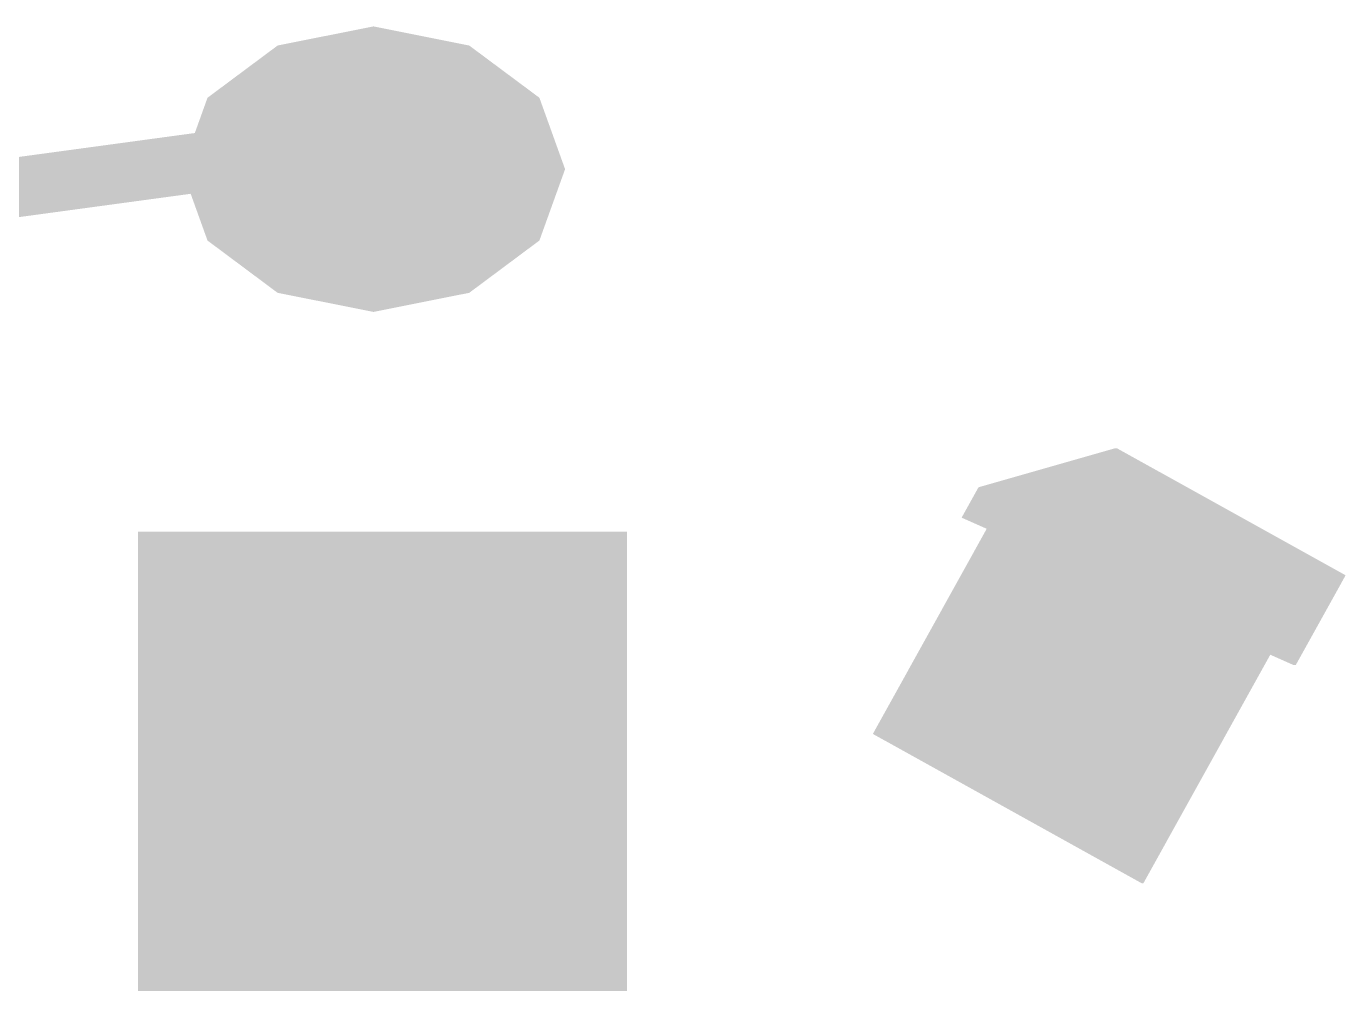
# Model space of a CAD drawing. Extents: x -2.33 to 2.87, y -1.64 to 3.9.
# Drawn here: x 0.668 to 2.866, y 0.098 to 1.693 of the extents above; entities that cross this region are included whole.
import ezdxf

# ---------------------------------------------------------------- set-up
doc = ezdxf.new("R2010")
doc.units = 0
doc.layers.add('COMP', color=252, linetype='CONTINUOUS')
doc.layers.add('FLOPPY_1', color=28, linetype='CONTINUOUS')

msp = doc.modelspace()

# ---------------------------------------------------------------- linework, layer by layer
at = {"layer": 'COMP'}
for points in [[(1.2461, 1.6926, -0.9991), (1.2461, 1.6926, -0.9032), (1.0864, 1.6607, -0.9032)], [(1.2461, 1.6926, -0.9991), (1.0864, 1.6607, -0.9032), (1.0864, 1.6607, -0.9991)], [(1.2461, 1.6926, -0.9032), (1.0952, 1.641, -0.9032), (1.0864, 1.6607, -0.9032)], [(1.2461, 1.6926, -0.9032), (1.2251, 1.667, -0.9032), (1.0952, 1.641, -0.9032)], [(1.2461, 1.4547, -0.9032), (1.2251, 1.667, -0.9032), (1.2461, 1.6926, -0.9032)], [(1.4057, 1.6607, -0.9991), (1.4057, 1.6607, -0.9032), (1.2461, 1.6926, -0.9032)], [(1.4057, 1.6607, -0.9032), (1.2461, 1.4547, -0.9032), (1.2461, 1.6926, -0.9032)], [(1.4057, 1.6607, -0.9991), (1.2461, 1.6926, -0.9032), (1.2461, 1.6926, -0.9991)], [(1.0864, 1.6607, -0.9991), (1.0864, 1.6607, -0.9032), (0.9696, 1.5737, -0.9032)], [(1.0864, 1.6607, -0.9991), (0.9696, 1.5737, -0.9032), (0.9696, 1.5737, -0.9991)], [(1.0864, 1.6607, -0.9032), (0.9872, 1.5606, -0.9032), (0.9696, 1.5737, -0.9032)], [(1.0864, 1.6607, -0.9032), (1.0952, 1.641, -0.9032), (0.9872, 1.5606, -0.9032)], [(1.2251, 1.667, -0.8742), (1.2251, 1.4757, -0.8742), (1.0952, 1.641, -0.8742)], [(1.2251, 1.667, -0.9032), (1.2251, 1.667, -0.8742), (1.0952, 1.641, -0.8742)], [(1.2251, 1.667, -0.9032), (1.0952, 1.641, -0.8742), (1.0952, 1.641, -0.9032)], [(1.2461, 1.4547, -0.9032), (1.2251, 1.4757, -0.9032), (1.2251, 1.667, -0.9032)], [(1.2251, 1.4757, -0.9032), (1.2251, 1.4757, -0.8742), (1.2251, 1.667, -0.8742)], [(1.2251, 1.4757, -0.9032), (1.2251, 1.667, -0.8742), (1.2251, 1.667, -0.9032)], [(1.5226, 1.5737, -0.9032), (1.2461, 1.4547, -0.9032), (1.4057, 1.6607, -0.9032)], [(1.5226, 1.5737, -0.9991), (1.5226, 1.5737, -0.9032), (1.4057, 1.6607, -0.9032)], [(1.5226, 1.5737, -0.9991), (1.4057, 1.6607, -0.9032), (1.4057, 1.6607, -0.9991)], [(1.0952, 1.641, -0.8742), (1.2251, 1.4757, -0.8742), (0.9872, 1.5606, -0.8742)], [(1.0952, 1.641, -0.9032), (1.0952, 1.641, -0.8742), (0.9872, 1.5606, -0.8742)], [(1.0952, 1.641, -0.9032), (0.9872, 1.5606, -0.8742), (0.9872, 1.5606, -0.9032)], [(0.9696, 1.5737, -0.9991), (0.9696, 1.5737, -0.9032), (0.9268, 1.4547, -0.9032)], [(0.9696, 1.5737, -0.9991), (0.9268, 1.4547, -0.9032), (0.9268, 1.4547, -0.9991)], [(0.9696, 1.5737, -0.9032), (0.9567, 1.4757, -0.9032), (0.9268, 1.4547, -0.9032)], [(0.9696, 1.5737, -0.9032), (0.9872, 1.5606, -0.9032), (0.9567, 1.4757, -0.9032)], [(1.5654, 1.4547, -0.9032), (1.2461, 1.4547, -0.9032), (1.5226, 1.5737, -0.9032)], [(1.5654, 1.4547, -0.9991), (1.5654, 1.4547, -0.9032), (1.5226, 1.5737, -0.9032)], [(1.5654, 1.4547, -0.9991), (1.5226, 1.5737, -0.9032), (1.5226, 1.5737, -0.9991)], [(0.9872, 1.5606, -0.8742), (1.2251, 1.4757, -0.8742), (0.9567, 1.4757, -0.8742)], [(0.9872, 1.5606, -0.9032), (0.9872, 1.5606, -0.8742), (0.9567, 1.4757, -0.8742)], [(0.9872, 1.5606, -0.9032), (0.9567, 1.4757, -0.8742), (0.9567, 1.4757, -0.9032)], [(1.034, 1.4967, -0.9951), (1.0301, 1.526, -0.9548), (0.0848, 1.3976, -0.9548)], [(1.0301, 1.526, -0.9548), (0.0866, 1.3775, -0.909), (0.0848, 1.3976, -0.9548)], [(1.0301, 1.526, -0.9548), (1.0328, 1.5061, -0.909), (0.0866, 1.3775, -0.909)], [(1.034, 1.4967, -0.9951), (1.0407, 1.4474, -0.9896), (1.0301, 1.526, -0.9548)], [(1.0407, 1.4474, -0.9896), (1.0395, 1.4568, -0.9035), (1.0301, 1.526, -0.9548)], [(1.0395, 1.4568, -0.9035), (1.0328, 1.5061, -0.909), (1.0301, 1.526, -0.9548)], [(1.034, 1.4967, -0.9951), (0.0848, 1.3976, -0.9548), (0.0875, 1.3681, -0.9951)], [(1.0328, 1.5061, -0.909), (0.0911, 1.328, -0.9035), (0.0866, 1.3775, -0.909)], [(1.0407, 1.4474, -0.9896), (1.034, 1.4967, -0.9951), (0.0875, 1.3681, -0.9951)], [(1.0328, 1.5061, -0.909), (1.0395, 1.4568, -0.9035), (0.0911, 1.328, -0.9035)], [(0.9268, 1.4547, -0.9032), (0.9567, 1.4757, -0.9032), (1.2251, 1.4757, -0.9032)], [(0.9268, 1.4547, -0.9032), (1.2251, 1.4757, -0.9032), (1.2461, 1.4547, -0.9032)], [(0.9567, 1.4757, -0.9032), (0.9567, 1.4757, -0.8742), (1.2251, 1.4757, -0.8742)], [(0.9567, 1.4757, -0.9032), (1.2251, 1.4757, -0.8742), (1.2251, 1.4757, -0.9032)], [(1.0395, 1.4568, -0.9035), (0.0938, 1.2986, -0.9439), (0.0911, 1.328, -0.9035)], [(1.0395, 1.4568, -0.9035), (1.0434, 1.4275, -0.9439), (0.0938, 1.2986, -0.9439)], [(0.9268, 1.4547, -0.9991), (0.9268, 1.4547, -0.9032), (0.9696, 1.3358, -0.9032)], [(0.9268, 1.4547, -0.9032), (0.9567, 1.4337, -0.9032), (0.9872, 1.3489, -0.9032)], [(0.9268, 1.4547, -0.9991), (0.9696, 1.3358, -0.9032), (0.9696, 1.3358, -0.9991)], [(0.9268, 1.4547, -0.9032), (0.9872, 1.3489, -0.9032), (0.9696, 1.3358, -0.9032)], [(1.2461, 1.4547, -0.9032), (0.9567, 1.4337, -0.9032), (0.9268, 1.4547, -0.9032)], [(1.2461, 1.4547, -0.9032), (1.2251, 1.4337, -0.9032), (0.9567, 1.4337, -0.9032)], [(1.0407, 1.4474, -0.9896), (1.0434, 1.4275, -0.9439), (1.0395, 1.4568, -0.9035)], [(1.2461, 1.2169, -0.9032), (1.2251, 1.4337, -0.9032), (1.2461, 1.4547, -0.9032)], [(1.2461, 1.2169, -0.9032), (1.2461, 1.4547, -0.9032), (1.4057, 1.2487, -0.9032)], [(1.4057, 1.2487, -0.9032), (1.2461, 1.4547, -0.9032), (1.5226, 1.3358, -0.9032)], [(1.5226, 1.3358, -0.9032), (1.2461, 1.4547, -0.9032), (1.5654, 1.4547, -0.9032)], [(1.5226, 1.3358, -0.9991), (1.5226, 1.3358, -0.9032), (1.5654, 1.4547, -0.9032)], [(1.5226, 1.3358, -0.9991), (1.5654, 1.4547, -0.9032), (1.5654, 1.4547, -0.9991)], [(1.0407, 1.4474, -0.9896), (0.0875, 1.3681, -0.9951), (0.092, 1.3186, -0.9896)], [(1.0434, 1.4275, -0.9439), (1.0407, 1.4474, -0.9896), (0.092, 1.3186, -0.9896)], [(0.9567, 1.4337, -0.8822), (1.2251, 1.4337, -0.8822), (0.9872, 1.3489, -0.8822)], [(0.9567, 1.4337, -0.9032), (0.9567, 1.4337, -0.8822), (0.9872, 1.3489, -0.8822)], [(1.2251, 1.4337, -0.9032), (1.2251, 1.4337, -0.8822), (0.9567, 1.4337, -0.8822)], [(0.9567, 1.4337, -0.9032), (0.9872, 1.3489, -0.8822), (0.9872, 1.3489, -0.9032)], [(1.2251, 1.4337, -0.9032), (0.9567, 1.4337, -0.8822), (0.9567, 1.4337, -0.9032)], [(0.9872, 1.3489, -0.8822), (1.2251, 1.4337, -0.8822), (1.0952, 1.2684, -0.8822)], [(1.0952, 1.2684, -0.8822), (1.2251, 1.4337, -0.8822), (1.2251, 1.2425, -0.8822)], [(1.2461, 1.2169, -0.9032), (1.2251, 1.2425, -0.9032), (1.2251, 1.4337, -0.9032)], [(1.2251, 1.2425, -0.9032), (1.2251, 1.2425, -0.8822), (1.2251, 1.4337, -0.8822)], [(1.2251, 1.2425, -0.9032), (1.2251, 1.4337, -0.8822), (1.2251, 1.4337, -0.9032)], [(1.0434, 1.4275, -0.9439), (0.092, 1.3186, -0.9896), (0.0938, 1.2986, -0.9439)], [(0.9696, 1.3358, -0.9032), (0.9872, 1.3489, -0.9032), (1.0952, 1.2684, -0.9032)], [(0.9872, 1.3489, -0.9032), (0.9872, 1.3489, -0.8822), (1.0952, 1.2684, -0.8822)], [(0.9872, 1.3489, -0.9032), (1.0952, 1.2684, -0.8822), (1.0952, 1.2684, -0.9032)], [(0.9696, 1.3358, -0.9991), (0.9696, 1.3358, -0.9032), (1.0864, 1.2487, -0.9032)], [(0.9696, 1.3358, -0.9991), (1.0864, 1.2487, -0.9032), (1.0864, 1.2487, -0.9991)], [(0.9696, 1.3358, -0.9032), (1.0952, 1.2684, -0.9032), (1.0864, 1.2487, -0.9032)], [(1.4057, 1.2487, -0.9991), (1.4057, 1.2487, -0.9032), (1.5226, 1.3358, -0.9032)], [(1.4057, 1.2487, -0.9991), (1.5226, 1.3358, -0.9032), (1.5226, 1.3358, -0.9991)], [(1.0864, 1.2487, -0.9032), (1.0952, 1.2684, -0.9032), (1.2251, 1.2425, -0.9032)], [(1.0952, 1.2684, -0.9032), (1.0952, 1.2684, -0.8822), (1.2251, 1.2425, -0.8822)], [(1.0952, 1.2684, -0.9032), (1.2251, 1.2425, -0.8822), (1.2251, 1.2425, -0.9032)], [(1.0864, 1.2487, -0.9991), (1.0864, 1.2487, -0.9032), (1.2461, 1.2169, -0.9032)], [(1.0864, 1.2487, -0.9991), (1.2461, 1.2169, -0.9032), (1.2461, 1.2169, -0.9991)], [(1.0864, 1.2487, -0.9032), (1.2251, 1.2425, -0.9032), (1.2461, 1.2169, -0.9032)], [(1.2461, 1.2169, -0.9991), (1.2461, 1.2169, -0.9032), (1.4057, 1.2487, -0.9032)], [(1.2461, 1.2169, -0.9991), (1.4057, 1.2487, -0.9032), (1.4057, 1.2487, -0.9991)], [(1.6688, 0.8508, -1.0012), (1.6688, 0.8508, -0.8245), (0.854, 0.8508, -0.8245)], [(0.854, 0.8508, -1.0012), (0.854, 0.8508, -0.8245), (0.854, -0.9508, -0.8245)], [(0.854, 0.8508, -1.0012), (0.854, -0.9508, -1.0012), (1.6688, -0.9508, -1.0012)], [(0.854, 0.8508, -0.8245), (0.91, 0.7948, -0.8245), (0.91, -0.8948, -0.8245)], [(1.6688, 0.8508, -1.0012), (0.854, 0.8508, -0.8245), (0.854, 0.8508, -1.0012)], [(0.854, 0.8508, -1.0012), (0.854, -0.9508, -0.8245), (0.854, -0.9508, -1.0012)], [(0.854, 0.8508, -1.0012), (1.6688, -0.9508, -1.0012), (1.6688, 0.8508, -1.0012)], [(1.6688, 0.8508, -0.8245), (0.91, 0.7948, -0.8245), (0.854, 0.8508, -0.8245)], [(0.854, 0.8508, -0.8245), (0.91, -0.8948, -0.8245), (0.854, -0.9508, -0.8245)], [(1.6688, 0.8508, -0.8245), (1.6128, 0.7948, -0.8245), (0.91, 0.7948, -0.8245)], [(1.6688, -0.9508, -0.8245), (1.6128, 0.7948, -0.8245), (1.6688, 0.8508, -0.8245)], [(1.6688, -0.9508, -1.0012), (1.6688, -0.9508, -0.8245), (1.6688, 0.8508, -0.8245)], [(1.6688, -0.9508, -1.0012), (1.6688, 0.8508, -0.8245), (1.6688, 0.8508, -1.0012)], [(0.91, 0.7948, -0.8245), (0.91, 0.3583, -0.8805), (0.91, 0.1083, -0.8805)], [(0.91, 0.7948, -0.8245), (0.91, 0.6083, -0.8805), (0.91, 0.3583, -0.8805)], [(0.91, 0.7948, -0.8245), (0.91, 0.7948, -0.8805), (0.91, 0.6083, -0.8805)], [(1.1333, 0.7948, -0.8805), (0.91, 0.7948, -0.8805), (0.91, 0.7948, -0.8245)], [(0.91, 0.7948, -0.8805), (0.931, 0.7738, -0.8805), (0.931, 0.6293, -0.8805)], [(0.91, 0.1083, -0.8805), (0.91, -0.8948, -0.8245), (0.91, 0.7948, -0.8245)], [(1.6128, 0.7948, -0.8245), (1.1333, 0.7948, -0.8805), (0.91, 0.7948, -0.8245)], [(0.91, 0.7948, -0.8805), (0.931, 0.6293, -0.8805), (0.91, 0.6083, -0.8805)], [(1.1333, 0.7948, -0.8805), (0.931, 0.7738, -0.8805), (0.91, 0.7948, -0.8805)], [(1.1333, 0.7948, -0.8805), (1.1123, 0.7738, -0.8805), (0.931, 0.7738, -0.8805)], [(1.1333, 0.6083, -0.8805), (1.1123, 0.7738, -0.8805), (1.1333, 0.7948, -0.8805)], [(1.6128, 0.7948, -0.8245), (1.3833, 0.7948, -0.8805), (1.1333, 0.7948, -0.8805)], [(1.1333, 0.7948, -0.8805), (1.1543, 0.7738, -0.8805), (1.1543, 0.6293, -0.8805)], [(1.1333, 0.7948, -0.8805), (1.1543, 0.6293, -0.8805), (1.1333, 0.6083, -0.8805)], [(1.3833, 0.7948, -0.8805), (1.1543, 0.7738, -0.8805), (1.1333, 0.7948, -0.8805)], [(1.3833, 0.7948, -0.8805), (1.3623, 0.7738, -0.8805), (1.1543, 0.7738, -0.8805)], [(1.3833, 0.6083, -0.8805), (1.3623, 0.7738, -0.8805), (1.3833, 0.7948, -0.8805)], [(1.6128, 0.7948, -0.8245), (1.6128, 0.7948, -0.8805), (1.3833, 0.7948, -0.8805)], [(1.3833, 0.7948, -0.8805), (1.4043, 0.7738, -0.8805), (1.4043, 0.6293, -0.8805)], [(1.3833, 0.7948, -0.8805), (1.4043, 0.6293, -0.8805), (1.3833, 0.6083, -0.8805)], [(1.6128, 0.7948, -0.8805), (1.4043, 0.7738, -0.8805), (1.3833, 0.7948, -0.8805)], [(1.6128, 0.7948, -0.8805), (1.5918, 0.7738, -0.8805), (1.4043, 0.7738, -0.8805)], [(1.6128, 0.6083, -0.8805), (1.5918, 0.7738, -0.8805), (1.6128, 0.7948, -0.8805)], [(1.6128, 0.6083, -0.8805), (1.6128, 0.7948, -0.8805), (1.6128, 0.7948, -0.8245)], [(1.6128, 0.3583, -0.8805), (1.6128, 0.6083, -0.8805), (1.6128, 0.7948, -0.8245)], [(1.6128, 0.1083, -0.8805), (1.6128, 0.3583, -0.8805), (1.6128, 0.7948, -0.8245)], [(1.6688, -0.9508, -0.8245), (1.6128, -0.8948, -0.8245), (1.6128, 0.7948, -0.8245)], [(1.6128, -0.8948, -0.8245), (1.6128, 0.1083, -0.8805), (1.6128, 0.7948, -0.8245)], [(0.931, 0.6293, -0.8335), (0.931, 0.7738, -0.8335), (1.1123, 0.7738, -0.8335)], [(1.1123, 0.7738, -0.8805), (1.1123, 0.7738, -0.8335), (0.931, 0.7738, -0.8335)], [(0.931, 0.7738, -0.8805), (0.931, 0.7738, -0.8335), (0.931, 0.6293, -0.8335)], [(0.931, 0.6293, -0.8335), (1.1123, 0.7738, -0.8335), (1.1123, 0.6293, -0.8335)], [(1.1123, 0.7738, -0.8805), (0.931, 0.7738, -0.8335), (0.931, 0.7738, -0.8805)], [(0.931, 0.7738, -0.8805), (0.931, 0.6293, -0.8335), (0.931, 0.6293, -0.8805)], [(1.1333, 0.6083, -0.8805), (1.1123, 0.6293, -0.8805), (1.1123, 0.7738, -0.8805)], [(1.1123, 0.6293, -0.8805), (1.1123, 0.6293, -0.8335), (1.1123, 0.7738, -0.8335)], [(1.1123, 0.6293, -0.8805), (1.1123, 0.7738, -0.8335), (1.1123, 0.7738, -0.8805)], [(1.1543, 0.7738, -0.8335), (1.3623, 0.7738, -0.8335), (1.3623, 0.6293, -0.8335)], [(1.1543, 0.7738, -0.8805), (1.1543, 0.7738, -0.8335), (1.1543, 0.6293, -0.8335)], [(1.3623, 0.7738, -0.8805), (1.3623, 0.7738, -0.8335), (1.1543, 0.7738, -0.8335)], [(1.1543, 0.7738, -0.8335), (1.3623, 0.6293, -0.8335), (1.1543, 0.6293, -0.8335)], [(1.1543, 0.7738, -0.8805), (1.1543, 0.6293, -0.8335), (1.1543, 0.6293, -0.8805)], [(1.3623, 0.7738, -0.8805), (1.1543, 0.7738, -0.8335), (1.1543, 0.7738, -0.8805)], [(1.3833, 0.6083, -0.8805), (1.3623, 0.6293, -0.8805), (1.3623, 0.7738, -0.8805)], [(1.3623, 0.6293, -0.8805), (1.3623, 0.6293, -0.8335), (1.3623, 0.7738, -0.8335)], [(1.3623, 0.6293, -0.8805), (1.3623, 0.7738, -0.8335), (1.3623, 0.7738, -0.8805)], [(1.4043, 0.7738, -0.8335), (1.5918, 0.7738, -0.8335), (1.5918, 0.6293, -0.8335)], [(1.4043, 0.7738, -0.8805), (1.4043, 0.7738, -0.8335), (1.4043, 0.6293, -0.8335)], [(1.5918, 0.7738, -0.8805), (1.5918, 0.7738, -0.8335), (1.4043, 0.7738, -0.8335)], [(1.4043, 0.7738, -0.8335), (1.5918, 0.6293, -0.8335), (1.4043, 0.6293, -0.8335)], [(1.4043, 0.7738, -0.8805), (1.4043, 0.6293, -0.8335), (1.4043, 0.6293, -0.8805)], [(1.5918, 0.7738, -0.8805), (1.4043, 0.7738, -0.8335), (1.4043, 0.7738, -0.8805)], [(1.6128, 0.6083, -0.8805), (1.5918, 0.6293, -0.8805), (1.5918, 0.7738, -0.8805)], [(1.5918, 0.6293, -0.8805), (1.5918, 0.6293, -0.8335), (1.5918, 0.7738, -0.8335)], [(1.5918, 0.6293, -0.8805), (1.5918, 0.7738, -0.8335), (1.5918, 0.7738, -0.8805)], [(0.91, 0.6083, -0.8805), (0.931, 0.6293, -0.8805), (1.1123, 0.6293, -0.8805)], [(0.91, 0.6083, -0.8805), (1.1123, 0.6293, -0.8805), (1.1333, 0.6083, -0.8805)], [(0.931, 0.6293, -0.8805), (0.931, 0.6293, -0.8335), (1.1123, 0.6293, -0.8335)], [(0.931, 0.6293, -0.8805), (1.1123, 0.6293, -0.8335), (1.1123, 0.6293, -0.8805)], [(1.1333, 0.6083, -0.8805), (1.1543, 0.6293, -0.8805), (1.3623, 0.6293, -0.8805)], [(1.1333, 0.6083, -0.8805), (1.3623, 0.6293, -0.8805), (1.3833, 0.6083, -0.8805)], [(1.1543, 0.6293, -0.8805), (1.1543, 0.6293, -0.8335), (1.3623, 0.6293, -0.8335)], [(1.1543, 0.6293, -0.8805), (1.3623, 0.6293, -0.8335), (1.3623, 0.6293, -0.8805)], [(1.3833, 0.6083, -0.8805), (1.4043, 0.6293, -0.8805), (1.5918, 0.6293, -0.8805)], [(1.3833, 0.6083, -0.8805), (1.5918, 0.6293, -0.8805), (1.6128, 0.6083, -0.8805)], [(1.4043, 0.6293, -0.8805), (1.4043, 0.6293, -0.8335), (1.5918, 0.6293, -0.8335)], [(1.4043, 0.6293, -0.8805), (1.5918, 0.6293, -0.8335), (1.5918, 0.6293, -0.8805)], [(0.91, 0.6083, -0.8805), (0.931, 0.5873, -0.8805), (0.931, 0.3793, -0.8805)], [(0.91, 0.6083, -0.8805), (0.931, 0.3793, -0.8805), (0.91, 0.3583, -0.8805)], [(1.1333, 0.6083, -0.8805), (0.931, 0.5873, -0.8805), (0.91, 0.6083, -0.8805)], [(1.1333, 0.6083, -0.8805), (1.1123, 0.5873, -0.8805), (0.931, 0.5873, -0.8805)], [(1.1333, 0.3583, -0.8805), (1.1123, 0.5873, -0.8805), (1.1333, 0.6083, -0.8805)], [(1.1333, 0.6083, -0.8805), (1.1543, 0.5873, -0.8805), (1.1543, 0.3793, -0.8805)], [(1.1333, 0.6083, -0.8805), (1.1543, 0.3793, -0.8805), (1.1333, 0.3583, -0.8805)], [(1.3833, 0.6083, -0.8805), (1.1543, 0.5873, -0.8805), (1.1333, 0.6083, -0.8805)], [(1.3833, 0.6083, -0.8805), (1.3623, 0.5873, -0.8805), (1.1543, 0.5873, -0.8805)], [(1.3833, 0.3583, -0.8805), (1.3623, 0.5873, -0.8805), (1.3833, 0.6083, -0.8805)], [(1.3833, 0.6083, -0.8805), (1.4043, 0.5873, -0.8805), (1.4043, 0.3793, -0.8805)], [(1.6128, 0.6083, -0.8805), (1.4043, 0.5873, -0.8805), (1.3833, 0.6083, -0.8805)], [(1.3833, 0.6083, -0.8805), (1.4043, 0.3793, -0.8805), (1.3833, 0.3583, -0.8805)], [(1.6128, 0.6083, -0.8805), (1.5918, 0.5873, -0.8805), (1.4043, 0.5873, -0.8805)], [(1.6128, 0.3583, -0.8805), (1.5918, 0.5873, -0.8805), (1.6128, 0.6083, -0.8805)], [(1.1123, 0.3793, -0.8335), (0.931, 0.3793, -0.8335), (0.931, 0.5873, -0.8335)], [(1.1123, 0.5873, -0.8805), (1.1123, 0.5873, -0.8335), (0.931, 0.5873, -0.8335)], [(0.931, 0.5873, -0.8805), (0.931, 0.5873, -0.8335), (0.931, 0.3793, -0.8335)], [(1.1123, 0.3793, -0.8335), (0.931, 0.5873, -0.8335), (1.1123, 0.5873, -0.8335)], [(1.1123, 0.5873, -0.8805), (0.931, 0.5873, -0.8335), (0.931, 0.5873, -0.8805)], [(0.931, 0.5873, -0.8805), (0.931, 0.3793, -0.8335), (0.931, 0.3793, -0.8805)], [(1.1333, 0.3583, -0.8805), (1.1123, 0.3793, -0.8805), (1.1123, 0.5873, -0.8805)], [(1.1123, 0.3793, -0.8805), (1.1123, 0.3793, -0.8335), (1.1123, 0.5873, -0.8335)], [(1.1123, 0.3793, -0.8805), (1.1123, 0.5873, -0.8335), (1.1123, 0.5873, -0.8805)], [(1.3623, 0.3793, -0.8335), (1.1543, 0.3793, -0.8335), (1.1543, 0.5873, -0.8335)], [(1.3623, 0.5873, -0.8805), (1.3623, 0.5873, -0.8335), (1.1543, 0.5873, -0.8335)], [(1.1543, 0.5873, -0.8805), (1.1543, 0.5873, -0.8335), (1.1543, 0.3793, -0.8335)], [(1.3623, 0.3793, -0.8335), (1.1543, 0.5873, -0.8335), (1.3623, 0.5873, -0.8335)], [(1.3623, 0.5873, -0.8805), (1.1543, 0.5873, -0.8335), (1.1543, 0.5873, -0.8805)], [(1.1543, 0.5873, -0.8805), (1.1543, 0.3793, -0.8335), (1.1543, 0.3793, -0.8805)], [(1.3833, 0.3583, -0.8805), (1.3623, 0.3793, -0.8805), (1.3623, 0.5873, -0.8805)], [(1.3623, 0.3793, -0.8805), (1.3623, 0.3793, -0.8335), (1.3623, 0.5873, -0.8335)], [(1.3623, 0.3793, -0.8805), (1.3623, 0.5873, -0.8335), (1.3623, 0.5873, -0.8805)], [(1.5918, 0.5873, -0.8335), (1.5918, 0.3793, -0.8335), (1.4043, 0.3793, -0.8335)], [(1.5918, 0.5873, -0.8805), (1.5918, 0.5873, -0.8335), (1.4043, 0.5873, -0.8335)], [(1.4043, 0.5873, -0.8805), (1.4043, 0.5873, -0.8335), (1.4043, 0.3793, -0.8335)], [(1.5918, 0.5873, -0.8335), (1.4043, 0.3793, -0.8335), (1.4043, 0.5873, -0.8335)], [(1.5918, 0.5873, -0.8805), (1.4043, 0.5873, -0.8335), (1.4043, 0.5873, -0.8805)], [(1.4043, 0.5873, -0.8805), (1.4043, 0.3793, -0.8335), (1.4043, 0.3793, -0.8805)], [(1.6128, 0.3583, -0.8805), (1.5918, 0.3793, -0.8805), (1.5918, 0.5873, -0.8805)], [(1.5918, 0.3793, -0.8805), (1.5918, 0.3793, -0.8335), (1.5918, 0.5873, -0.8335)], [(1.5918, 0.3793, -0.8805), (1.5918, 0.5873, -0.8335), (1.5918, 0.5873, -0.8805)], [(0.91, 0.3583, -0.8805), (0.931, 0.3793, -0.8805), (1.1123, 0.3793, -0.8805)], [(0.91, 0.3583, -0.8805), (1.1123, 0.3793, -0.8805), (1.1333, 0.3583, -0.8805)], [(0.931, 0.3793, -0.8805), (0.931, 0.3793, -0.8335), (1.1123, 0.3793, -0.8335)], [(0.931, 0.3793, -0.8805), (1.1123, 0.3793, -0.8335), (1.1123, 0.3793, -0.8805)], [(1.1333, 0.3583, -0.8805), (1.1543, 0.3793, -0.8805), (1.3623, 0.3793, -0.8805)], [(1.1333, 0.3583, -0.8805), (1.3623, 0.3793, -0.8805), (1.3833, 0.3583, -0.8805)], [(1.1543, 0.3793, -0.8805), (1.1543, 0.3793, -0.8335), (1.3623, 0.3793, -0.8335)], [(1.1543, 0.3793, -0.8805), (1.3623, 0.3793, -0.8335), (1.3623, 0.3793, -0.8805)], [(1.3833, 0.3583, -0.8805), (1.4043, 0.3793, -0.8805), (1.5918, 0.3793, -0.8805)], [(1.3833, 0.3583, -0.8805), (1.5918, 0.3793, -0.8805), (1.6128, 0.3583, -0.8805)], [(1.4043, 0.3793, -0.8805), (1.4043, 0.3793, -0.8335), (1.5918, 0.3793, -0.8335)], [(1.4043, 0.3793, -0.8805), (1.5918, 0.3793, -0.8335), (1.5918, 0.3793, -0.8805)], [(0.91, 0.3583, -0.8805), (0.931, 0.3373, -0.8805), (0.931, 0.1293, -0.8805)], [(0.91, 0.3583, -0.8805), (0.931, 0.1293, -0.8805), (0.91, 0.1083, -0.8805)], [(1.1333, 0.3583, -0.8805), (0.931, 0.3373, -0.8805), (0.91, 0.3583, -0.8805)], [(1.1333, 0.3583, -0.8805), (1.1123, 0.3373, -0.8805), (0.931, 0.3373, -0.8805)], [(1.1333, 0.1083, -0.8805), (1.1123, 0.3373, -0.8805), (1.1333, 0.3583, -0.8805)], [(1.1333, 0.3583, -0.8805), (1.1543, 0.3373, -0.8805), (1.1543, 0.1293, -0.8805)], [(1.1333, 0.3583, -0.8805), (1.1543, 0.1293, -0.8805), (1.1333, 0.1083, -0.8805)], [(1.3833, 0.3583, -0.8805), (1.1543, 0.3373, -0.8805), (1.1333, 0.3583, -0.8805)], [(1.3833, 0.3583, -0.8805), (1.3623, 0.3373, -0.8805), (1.1543, 0.3373, -0.8805)], [(1.3833, 0.1083, -0.8805), (1.3623, 0.3373, -0.8805), (1.3833, 0.3583, -0.8805)], [(1.3833, 0.3583, -0.8805), (1.4043, 0.3373, -0.8805), (1.4043, 0.1293, -0.8805)], [(1.3833, 0.3583, -0.8805), (1.4043, 0.1293, -0.8805), (1.3833, 0.1083, -0.8805)], [(1.6128, 0.3583, -0.8805), (1.4043, 0.3373, -0.8805), (1.3833, 0.3583, -0.8805)], [(1.6128, 0.3583, -0.8805), (1.5918, 0.3373, -0.8805), (1.4043, 0.3373, -0.8805)], [(1.6128, 0.1083, -0.8805), (1.5918, 0.3373, -0.8805), (1.6128, 0.3583, -0.8805)], [(1.1123, 0.1293, -0.8335), (0.931, 0.1293, -0.8335), (0.931, 0.3373, -0.8335)], [(1.1123, 0.3373, -0.8805), (1.1123, 0.3373, -0.8335), (0.931, 0.3373, -0.8335)], [(0.931, 0.3373, -0.8805), (0.931, 0.3373, -0.8335), (0.931, 0.1293, -0.8335)], [(1.1123, 0.1293, -0.8335), (0.931, 0.3373, -0.8335), (1.1123, 0.3373, -0.8335)], [(1.1123, 0.3373, -0.8805), (0.931, 0.3373, -0.8335), (0.931, 0.3373, -0.8805)], [(0.931, 0.3373, -0.8805), (0.931, 0.1293, -0.8335), (0.931, 0.1293, -0.8805)], [(1.1333, 0.1083, -0.8805), (1.1123, 0.1293, -0.8805), (1.1123, 0.3373, -0.8805)], [(1.1123, 0.1293, -0.8805), (1.1123, 0.1293, -0.8335), (1.1123, 0.3373, -0.8335)], [(1.1123, 0.1293, -0.8805), (1.1123, 0.3373, -0.8335), (1.1123, 0.3373, -0.8805)], [(1.3623, 0.1293, -0.8335), (1.1543, 0.1293, -0.8335), (1.1543, 0.3373, -0.8335)], [(1.3623, 0.3373, -0.8805), (1.3623, 0.3373, -0.8335), (1.1543, 0.3373, -0.8335)], [(1.1543, 0.3373, -0.8805), (1.1543, 0.3373, -0.8335), (1.1543, 0.1293, -0.8335)], [(1.3623, 0.1293, -0.8335), (1.1543, 0.3373, -0.8335), (1.3623, 0.3373, -0.8335)], [(1.3623, 0.3373, -0.8805), (1.1543, 0.3373, -0.8335), (1.1543, 0.3373, -0.8805)], [(1.1543, 0.3373, -0.8805), (1.1543, 0.1293, -0.8335), (1.1543, 0.1293, -0.8805)], [(1.3833, 0.1083, -0.8805), (1.3623, 0.1293, -0.8805), (1.3623, 0.3373, -0.8805)], [(1.3623, 0.1293, -0.8805), (1.3623, 0.1293, -0.8335), (1.3623, 0.3373, -0.8335)], [(1.3623, 0.1293, -0.8805), (1.3623, 0.3373, -0.8335), (1.3623, 0.3373, -0.8805)], [(1.4043, 0.3373, -0.8335), (1.5918, 0.3373, -0.8335), (1.5918, 0.1293, -0.8335)], [(1.4043, 0.3373, -0.8805), (1.4043, 0.3373, -0.8335), (1.4043, 0.1293, -0.8335)], [(1.5918, 0.3373, -0.8805), (1.5918, 0.3373, -0.8335), (1.4043, 0.3373, -0.8335)], [(1.4043, 0.3373, -0.8335), (1.5918, 0.1293, -0.8335), (1.4043, 0.1293, -0.8335)], [(1.4043, 0.3373, -0.8805), (1.4043, 0.1293, -0.8335), (1.4043, 0.1293, -0.8805)], [(1.5918, 0.3373, -0.8805), (1.4043, 0.3373, -0.8335), (1.4043, 0.3373, -0.8805)], [(1.6128, 0.1083, -0.8805), (1.5918, 0.1293, -0.8805), (1.5918, 0.3373, -0.8805)], [(1.5918, 0.1293, -0.8805), (1.5918, 0.1293, -0.8335), (1.5918, 0.3373, -0.8335)], [(1.5918, 0.1293, -0.8805), (1.5918, 0.3373, -0.8335), (1.5918, 0.3373, -0.8805)], [(0.91, 0.1083, -0.8805), (0.931, 0.1293, -0.8805), (1.1123, 0.1293, -0.8805)], [(0.91, 0.1083, -0.8805), (1.1123, 0.1293, -0.8805), (1.1333, 0.1083, -0.8805)], [(0.931, 0.1293, -0.8805), (0.931, 0.1293, -0.8335), (1.1123, 0.1293, -0.8335)], [(0.931, 0.1293, -0.8805), (1.1123, 0.1293, -0.8335), (1.1123, 0.1293, -0.8805)], [(1.1333, 0.1083, -0.8805), (1.1543, 0.1293, -0.8805), (1.3623, 0.1293, -0.8805)], [(1.1333, 0.1083, -0.8805), (1.3623, 0.1293, -0.8805), (1.3833, 0.1083, -0.8805)], [(1.1543, 0.1293, -0.8805), (1.1543, 0.1293, -0.8335), (1.3623, 0.1293, -0.8335)], [(1.1543, 0.1293, -0.8805), (1.3623, 0.1293, -0.8335), (1.3623, 0.1293, -0.8805)], [(1.3833, 0.1083, -0.8805), (1.4043, 0.1293, -0.8805), (1.5918, 0.1293, -0.8805)], [(1.3833, 0.1083, -0.8805), (1.5918, 0.1293, -0.8805), (1.6128, 0.1083, -0.8805)], [(1.4043, 0.1293, -0.8805), (1.4043, 0.1293, -0.8335), (1.5918, 0.1293, -0.8335)], [(1.4043, 0.1293, -0.8805), (1.5918, 0.1293, -0.8335), (1.5918, 0.1293, -0.8805)], [(0.91, 0.1083, -0.8805), (0.91, -0.1417, -0.8805), (0.91, -0.8948, -0.8245)], [(0.91, 0.1083, -0.8805), (0.931, 0.0873, -0.8805), (0.931, -0.1207, -0.8805)], [(0.91, 0.1083, -0.8805), (0.931, -0.1207, -0.8805), (0.91, -0.1417, -0.8805)], [(1.1333, 0.1083, -0.8805), (0.931, 0.0873, -0.8805), (0.91, 0.1083, -0.8805)], [(1.1333, 0.1083, -0.8805), (1.1123, 0.0873, -0.8805), (0.931, 0.0873, -0.8805)], [(1.1333, -0.1417, -0.8805), (1.1123, 0.0873, -0.8805), (1.1333, 0.1083, -0.8805)], [(1.1333, 0.1083, -0.8805), (1.1543, 0.0873, -0.8805), (1.1543, -0.1207, -0.8805)], [(1.1333, 0.1083, -0.8805), (1.1543, -0.1207, -0.8805), (1.1333, -0.1417, -0.8805)], [(1.3833, 0.1083, -0.8805), (1.1543, 0.0873, -0.8805), (1.1333, 0.1083, -0.8805)], [(1.3833, 0.1083, -0.8805), (1.3623, 0.0873, -0.8805), (1.1543, 0.0873, -0.8805)], [(1.3833, -0.1417, -0.8805), (1.3623, 0.0873, -0.8805), (1.3833, 0.1083, -0.8805)], [(1.3833, 0.1083, -0.8805), (1.4043, 0.0873, -0.8805), (1.4043, -0.1207, -0.8805)], [(1.6128, 0.1083, -0.8805), (1.4043, 0.0873, -0.8805), (1.3833, 0.1083, -0.8805)], [(1.3833, 0.1083, -0.8805), (1.4043, -0.1207, -0.8805), (1.3833, -0.1417, -0.8805)], [(1.6128, 0.1083, -0.8805), (1.5918, 0.0873, -0.8805), (1.4043, 0.0873, -0.8805)], [(1.6128, -0.1417, -0.8805), (1.5918, 0.0873, -0.8805), (1.6128, 0.1083, -0.8805)], [(1.6128, -0.8948, -0.8245), (1.6128, -0.1417, -0.8805), (1.6128, 0.1083, -0.8805)]]:
    msp.add_solid(points, dxfattribs=at)
at = {"layer": 'FLOPPY_1'}
for points in [[(2.2261, 0.8741, -0.8697), (2.4812, 0.9896, -0.8639), (2.862, 0.7781, -0.8553)], [(2.2261, 0.8741, -0.8697), (2.2542, 0.9247, -0.8691), (2.4812, 0.9896, -0.8639)], [(2.4851, 0.9896, -1.0352), (2.2581, 0.9247, -1.0403), (2.23, 0.8741, -1.041)], [(2.8659, 0.7781, -1.0266), (2.4851, 0.9896, -1.0352), (2.23, 0.8741, -1.041)], [(2.2581, 0.9247, -1.0403), (2.4812, 0.9896, -0.8639), (2.2542, 0.9247, -0.8691)], [(2.2581, 0.9247, -1.0403), (2.4851, 0.9896, -1.0352), (2.4812, 0.9896, -0.8639)], [(2.4812, 0.9896, -0.8639), (2.4851, 0.9896, -1.0352), (2.8659, 0.7781, -1.0266)], [(2.4812, 0.9896, -0.8639), (2.8659, 0.7781, -1.0266), (2.862, 0.7781, -0.8553)], [(2.23, 0.8741, -1.041), (2.2542, 0.9247, -0.8691), (2.2261, 0.8741, -0.8697)], [(2.23, 0.8741, -1.041), (2.2581, 0.9247, -1.0403), (2.2542, 0.9247, -0.8691)], [(2.0782, 0.5138, -0.9005), (2.2922, 0.8994, -0.8956), (2.7403, 0.6505, -0.8855)], [(2.0808, 0.5138, -1.0169), (2.2922, 0.8994, -0.8956), (2.0782, 0.5138, -0.9005)], [(2.0808, 0.5138, -1.0169), (2.2949, 0.8994, -1.0121), (2.2922, 0.8994, -0.8956)], [(2.5289, 0.2649, -1.0068), (2.2949, 0.8994, -1.0121), (2.0808, 0.5138, -1.0169)], [(2.2922, 0.8994, -0.8956), (2.2261, 0.8741, -0.8697), (2.779, 0.6286, -0.8572)], [(2.2949, 0.8994, -1.0121), (2.23, 0.8741, -1.041), (2.2261, 0.8741, -0.8697)], [(2.2949, 0.8994, -1.0121), (2.2261, 0.8741, -0.8697), (2.2922, 0.8994, -0.8956)], [(2.743, 0.6505, -1.002), (2.23, 0.8741, -1.041), (2.2949, 0.8994, -1.0121)], [(2.2922, 0.8994, -0.8956), (2.779, 0.6286, -0.8572), (2.7403, 0.6505, -0.8855)], [(2.5289, 0.2649, -1.0068), (2.743, 0.6505, -1.002), (2.2949, 0.8994, -1.0121)], [(2.2261, 0.8741, -0.8697), (2.862, 0.7781, -0.8553), (2.779, 0.6286, -0.8572)], [(2.743, 0.6505, -1.002), (2.7829, 0.6286, -1.0285), (2.23, 0.8741, -1.041)], [(2.8659, 0.7781, -1.0266), (2.23, 0.8741, -1.041), (2.7829, 0.6286, -1.0285)], [(2.779, 0.6286, -0.8572), (2.862, 0.7781, -0.8553), (2.8659, 0.7781, -1.0266)], [(2.779, 0.6286, -0.8572), (2.8659, 0.7781, -1.0266), (2.7829, 0.6286, -1.0285)], [(2.0782, 0.5138, -0.9005), (2.7403, 0.6505, -0.8855), (2.5263, 0.2649, -0.8903)], [(2.5263, 0.2649, -0.8903), (2.7403, 0.6505, -0.8855), (2.743, 0.6505, -1.002)], [(2.5263, 0.2649, -0.8903), (2.743, 0.6505, -1.002), (2.5289, 0.2649, -1.0068)], [(2.7403, 0.6505, -0.8855), (2.779, 0.6286, -0.8572), (2.7829, 0.6286, -1.0285)], [(2.7403, 0.6505, -0.8855), (2.7829, 0.6286, -1.0285), (2.743, 0.6505, -1.002)], [(2.5263, 0.2649, -0.8903), (2.0808, 0.5138, -1.0169), (2.0782, 0.5138, -0.9005)], [(2.5263, 0.2649, -0.8903), (2.5289, 0.2649, -1.0068), (2.0808, 0.5138, -1.0169)]]:
    msp.add_solid(points, dxfattribs=at)

doc.saveas('drawing.dxf')
